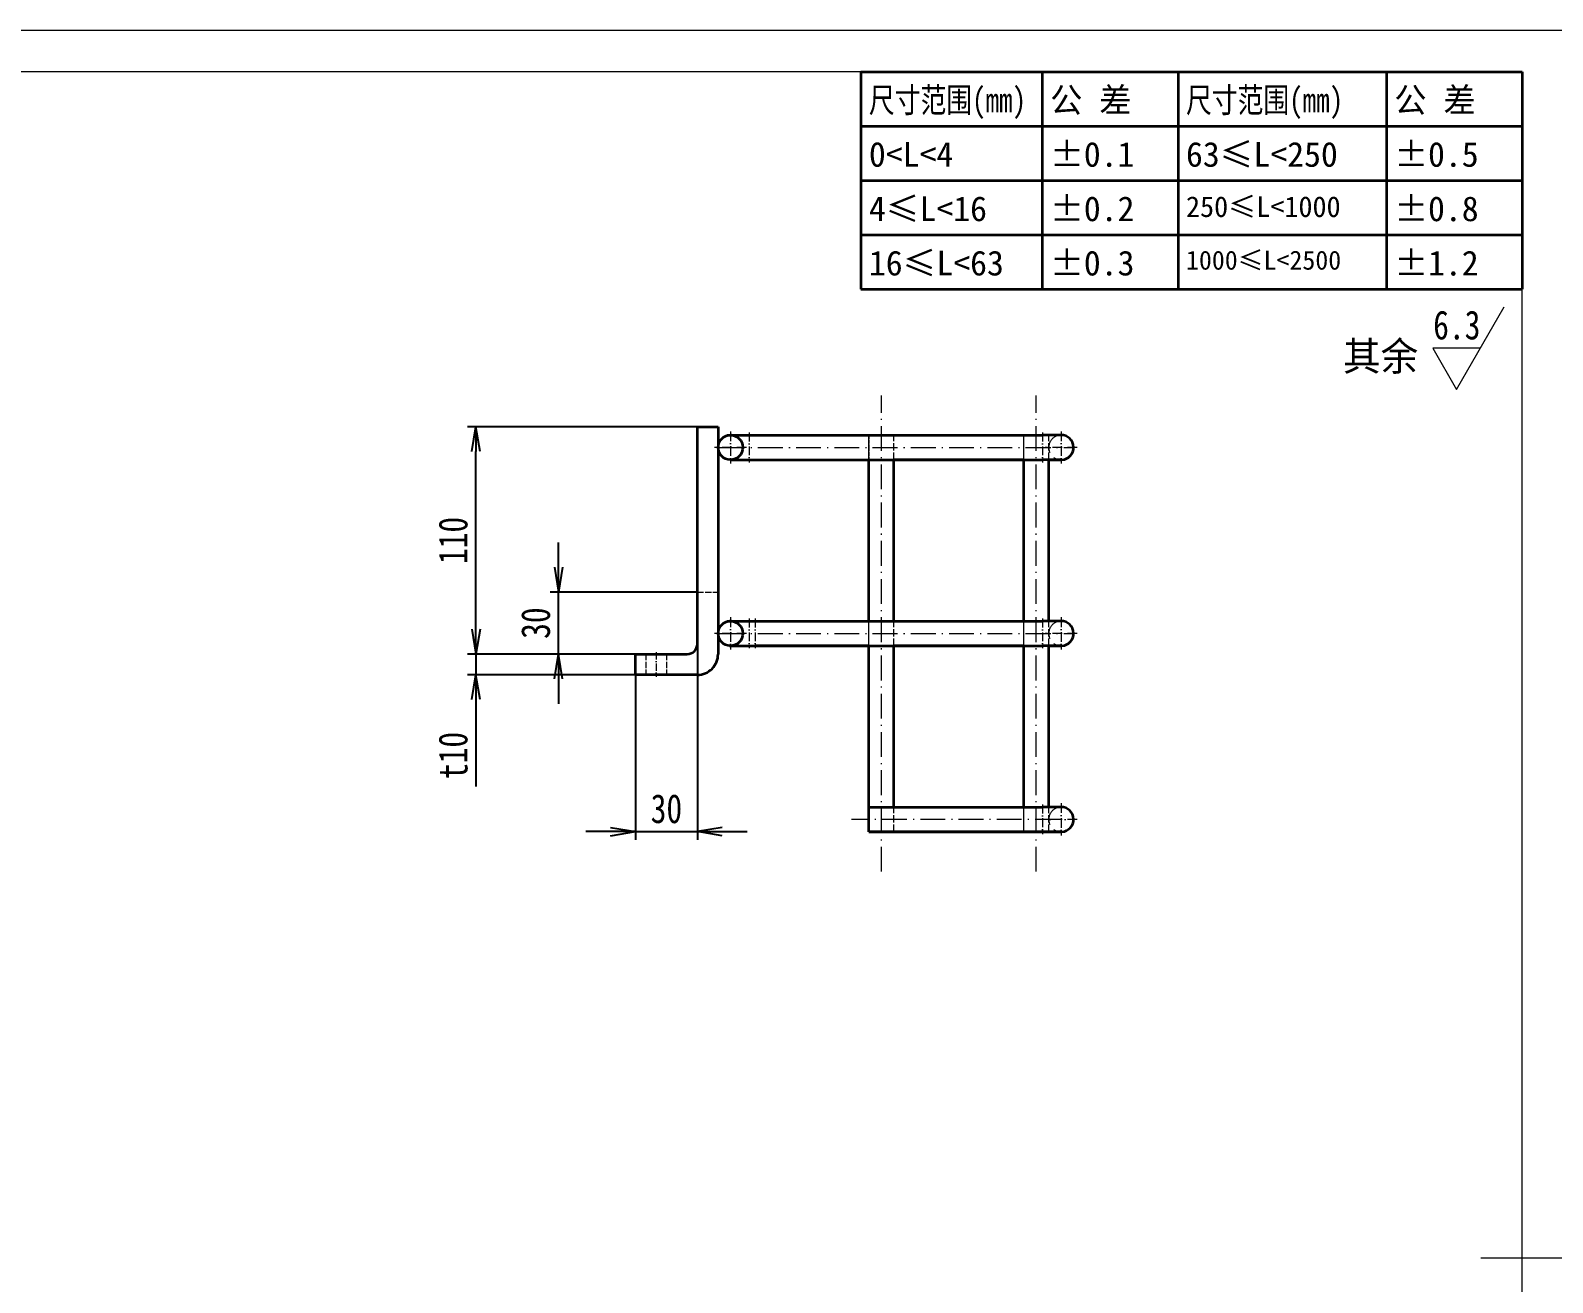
# Model space of a CAD drawing. Header units: millimetres. Extents: x -15766 to 80009, y -9701 to 15159.
# Drawn here: x -11008 to -10271, y 13836 to 14442 of the extents above; entities that cross this region are included whole.
import ezdxf
from ezdxf.enums import TextEntityAlignment as Align

# ---------------------------------------------------------------- set-up
doc = ezdxf.new("R2010")
doc.units = ezdxf.units.MM
for name, pattern in [('CENTER-HOKUTO_1', [16, 13, -1, 1, -1]), ('DASHDOT', [18.5, 12, -3, 0.5, -3]), ('DASHED', [15, 12, -3]), ('HIDDEN-HOKUTO_1', [2, 1, -1])]:
    doc.linetypes.add(name, pattern=pattern)
doc.layers.get('DEFPOINTS').update_dxf_attribs({"lineweight": 18})
for name, color, linetype, lineweight in [('AM_7', 2, 'CENTER-HOKUTO_1', 18), ('AM_HID', 1, 'HIDDEN-HOKUTO_1', 18), ('AM_VIS', 7, 'Continuous', 18), ('CDRAFT0', 7, 'Continuous', 18), ('DIM', 253, 'Continuous', 20), ('title_frame', 7, 'Continuous', 18), ('word_dim', 9, 'Continuous', 18), ('尺寸线层', 3, 'Continuous', 18), ('粗实线层', 7, 'Continuous', 35), ('粗实线层_1', 7, 'Continuous', 15)]:
    doc.layers.add(name, color=color, linetype=linetype, lineweight=lineweight)
doc.styles.add('DIM', font='', dxfattribs={"width": 0.8})
doc.styles.get('DIM').set_extended_font_data('NSimSun')
doc.dimstyles.new('1-4', dxfattribs={"dimscale": 4, "dimtxt": 3.5, "dimasz": 3, "dimexe": 1, "dimexo": 0, "dimgap": 1, "dimtad": 1, "dimdsep": 46, "dimtxsty": 'DIM', "dimblk": 'OPEN', "dimcen": 0, "dimdle": 6, "dimclrd": 256, "dimclre": 256, "dimclrt": 3, "dimazin": 2, "dimtfac": 0.707107, "dimtmove": 0, "dimatfit": 3, "dimfxl": 0, "dimfrac": 2, "dimtolj": 1, "dimarcsym": 0})

# ---------------------------------------------------------------- blocks, each defined once
blk = doc.blocks.new('*X589')
at = {"layer": 'CDRAFT0'}
blk.add_line((420, 297), (0, 297), dxfattribs=at)
at = {"layer": '粗实线层_1'}
for p, q in [((415, 292), (25, 292)), ((415, 5), (415, 292)), ((420, 148.5), (410, 148.5))]:
    blk.add_line(p, q, dxfattribs=at)
blk = doc.blocks.new('自由公差_1')
at = {"layer": '粗实线层'}
for p, q in [((-80, 0), (0, 0)), ((-80, 0), (-80, -26.3)), ((-58.08, 0), (-58.08, -26.3)), ((-41.64, 0), (-41.64, -26.3)), ((-16.44, 0), (-16.44, -26.3)), ((0, 0), (0, -26.3)), ((-80, -6.58), (0, -6.58)), ((-80, -13.15), (0, -13.15)), ((-80, -19.73), (0, -19.73)), ((-80, -26.3), (0, -26.3))]:
    blk.add_line(p, q, dxfattribs=at)
at = {"layer": '尺寸线层', "linetype": 'Continuous', "attachment_point": 1, "line_spacing_factor": 0.9}
for s, insert, char_height, width in [('{\\W0.8;尺寸范围(mm)}', (-79.04, -1.92), 3, 22.6032), ('公 差', (-57.12, -1.92), 3, 22.6032), ('{\\W0.8;尺寸范围(mm)}', (-40.68, -1.92), 3, 22.6032), ('公 差', (-15.48, -1.92), 3, 22.6032), ('0<L<4', (-79.04, -8.49), 3, 22.6032), ('%%P0.1', (-57.12, -8.49), 3, 12.7119), ('63≤L<250', (-40.68, -8.49), 3, 22.6032), ('%%P0.5', (-15.48, -8.49), 3, 12.5771), ('4≤L<16', (-79.04, -15.07), 3, 22.6032), ('%%P0.2', (-57.12, -15.07), 3, 12.4769), ('250≤L<1000', (-40.68, -15.07), 2.5, 22.6032), ('%%P0.8', (-15.48, -15.07), 3, 13.0759), ('16≤L<63', (-79.04, -21.64), 3, 22.6032), ('%%P0.3', (-57.12, -21.64), 3, 12.7119), ('1000≤L<2500', (-40.68, -21.64), 2.3, 22.6032), ('%%P1.2', (-15.48, -21.64), 3, 12.8764)]:
    blk.add_mtext(s, dxfattribs=dict(at, insert=insert, char_height=char_height, width=width))
blk = doc.blocks.new('_OPEN')
at = {"color": 0, "linetype": 'ByBlock', "lineweight": -2}
for p, q in [((-1, 0.166667), (0, 0)), ((-1, -0.166667), (0, 0)), ((0, 0), (-1, 0))]:
    blk.add_line(p, q, dxfattribs=at)
blk = doc.blocks.new('*D1145')
at = {"layer": 'DEFPOINTS', "color": 0, "transparency": 16777216}
for p in [(-10715.31, 14139.95), (-10792.5, 14129.95), (-10715.31, 14129.95)]:
    blk.add_point(p, dxfattribs=at)
at = {"layer": 'word_dim', "linetype": 'Continuous', "lineweight": -2, "transparency": 16777216}
for p, q in [((-10792.5, 14151.95), (-10792.5, 14163.95)), ((-10715.31, 14139.95), (-10796.5, 14139.95)), ((-10792.5, 14139.95), (-10792.5, 14129.95)), ((-10715.31, 14129.95), (-10796.5, 14129.95)), ((-10792.5, 14117.95), (-10792.5, 14075.86))]:
    blk.add_line(p, q, dxfattribs=at)
at = {"layer": 'word_dim', "lineweight": -2, "transparency": 16777216, "xscale": 12, "yscale": 12, "zscale": 12}
for p, rotation in [((-10792.5, 14139.95), 270), ((-10792.5, 14129.95), 90)]:
    blk.add_blockref('_OPEN', p, dxfattribs=dict(at, rotation=rotation))
at = {"layer": 'word_dim', "color": 3, "transparency": 16777216, "insert": (-10803.5, 14090.9), "char_height": 14, "attachment_point": 5, "rotation": 90, "style": 'DIM'}
blk.add_mtext('\\A1;t10', dxfattribs=at)
blk = doc.blocks.new('*D1146')
at = {"layer": 'DEFPOINTS', "color": 0, "transparency": 16777216}
for p in [(-10792.5, 14249.95), (-10685.31, 14249.95), (-10690.31, 14139.95)]:
    blk.add_point(p, dxfattribs=at)
at = {"layer": 'word_dim', "linetype": 'Continuous', "lineweight": -2, "transparency": 16777216}
for p, q in [((-10685.31, 14249.95), (-10796.5, 14249.95)), ((-10792.5, 14151.95), (-10792.5, 14237.95)), ((-10690.31, 14139.95), (-10796.5, 14139.95))]:
    blk.add_line(p, q, dxfattribs=at)
at = {"layer": 'word_dim', "lineweight": -2, "transparency": 16777216, "xscale": 12, "yscale": 12, "zscale": 12}
for p, rotation in [((-10792.5, 14249.95), 90), ((-10792.5, 14139.95), 270)]:
    blk.add_blockref('_OPEN', p, dxfattribs=dict(at, rotation=rotation))
at = {"layer": 'word_dim', "color": 3, "transparency": 16777216, "insert": (-10803.5, 14194.95), "char_height": 14, "attachment_point": 5, "rotation": 90, "style": 'DIM'}
blk.add_mtext('\\A1;110', dxfattribs=at)
blk = doc.blocks.new('*D1149')
at = {"layer": 'DEFPOINTS', "color": 0, "transparency": 16777216}
for p in [(-10685.31, 14144.95), (-10715.31, 14129.95), (-10685.31, 14054.08)]:
    blk.add_point(p, dxfattribs=at)
at = {"layer": 'word_dim', "linetype": 'Continuous', "lineweight": -2, "transparency": 16777216}
for p, q in [((-10685.31, 14144.95), (-10685.31, 14050.08)), ((-10715.31, 14129.95), (-10715.31, 14050.08)), ((-10727.31, 14054.08), (-10739.31, 14054.08)), ((-10715.31, 14054.08), (-10685.31, 14054.08)), ((-10673.31, 14054.08), (-10661.31, 14054.08))]:
    blk.add_line(p, q, dxfattribs=at)
at = {"layer": 'word_dim', "lineweight": -2, "transparency": 16777216, "xscale": 12, "yscale": 12, "zscale": 12}
blk.add_blockref('_OPEN', (-10715.31, 14054.08), dxfattribs=at)
at = {"layer": 'word_dim', "lineweight": -2, "transparency": 16777216, "xscale": 12, "yscale": 12, "zscale": 12, "rotation": 180}
blk.add_blockref('_OPEN', (-10685.31, 14054.08), dxfattribs=at)
at = {"layer": 'word_dim', "color": 3, "transparency": 16777216, "insert": (-10700.31, 14065.08), "char_height": 14, "attachment_point": 5, "style": 'DIM'}
blk.add_mtext('\\A1;30', dxfattribs=at)
blk = doc.blocks.new('*D1231')
at = {"layer": 'DEFPOINTS', "color": 0, "transparency": 16777216}
for p in [(-10752.55, 14169.95), (-10685.31, 14169.95), (-10715.31, 14139.95)]:
    blk.add_point(p, dxfattribs=at)
at = {"layer": 'word_dim', "linetype": 'Continuous', "lineweight": -2, "transparency": 16777216}
for p, q in [((-10752.55, 14181.95), (-10752.55, 14193.95)), ((-10685.31, 14169.95), (-10756.55, 14169.95)), ((-10752.55, 14139.95), (-10752.55, 14169.95)), ((-10715.31, 14139.95), (-10756.55, 14139.95)), ((-10752.55, 14127.95), (-10752.55, 14115.95))]:
    blk.add_line(p, q, dxfattribs=at)
at = {"layer": 'word_dim', "lineweight": -2, "transparency": 16777216, "xscale": 12, "yscale": 12, "zscale": 12}
for p, rotation in [((-10752.55, 14169.95), 270), ((-10752.55, 14139.95), 90)]:
    blk.add_blockref('_OPEN', p, dxfattribs=dict(at, rotation=rotation))
at = {"layer": 'word_dim', "color": 3, "transparency": 16777216, "insert": (-10763.55, 14154.95), "char_height": 14, "attachment_point": 5, "rotation": 90, "style": 'DIM'}
blk.add_mtext('\\A1;30', dxfattribs=at)

msp = doc.modelspace()

# ---------------------------------------------------------------- linework, layer by layer
at = {"layer": 'AM_7', "linetype": 'DASHDOT', "lineweight": 13}
for p, q in [((-10596.31344, 14034.74679), (-10596.31344, 14265.14676)), ((-10521.31344, 14034.74679), (-10521.31344, 14265.14676)), ((-10674.51363, 14239.94681), (-10504.11324, 14239.94681)), ((-10674.51363, 14149.94681), (-10504.11324, 14149.94681)), ((-10509.91353, 14059.94681), (-10610.71383, 14059.94681))]:
    msp.add_line(p, q, dxfattribs=at)
at = {"layer": 'AM_7', "linetype": 'DASHDOT', "lineweight": 13, "ltscale": 0.390002}
for p, q in [((-10669.31344, 14247.74685), (-10669.31344, 14232.14676)), ((-10509.31344, 14247.74685), (-10509.31344, 14232.14676)), ((-10669.31344, 14157.74685), (-10669.31344, 14142.14676)), ((-10509.31344, 14157.74685), (-10509.31344, 14142.14676))]:
    msp.add_line(p, q, dxfattribs=at)
at = {"layer": 'AM_7', "linetype": 'DASHDOT', "lineweight": 13, "ltscale": 0.360016}
for p, q in [((-10660.31344, 14247.14688), (-10660.31344, 14232.74624)), ((-10518.31344, 14247.14688), (-10518.31344, 14232.74624)), ((-10660.31344, 14157.14688), (-10660.31344, 14142.74624)), ((-10657.31344, 14157.14688), (-10657.31344, 14142.74624)), ((-10518.31344, 14157.14688), (-10518.31344, 14142.74624)), ((-10518.31344, 14067.14688), (-10518.31344, 14052.74624))]:
    msp.add_line(p, q, dxfattribs=at)
at = {"layer": 'AM_7', "linetype": 'DASHDOT', "lineweight": 13, "ltscale": 0.38999}
for p, q in [((-10661.51363, 14239.94681), (-10677.11324, 14239.94681)), ((-10501.51363, 14239.94681), (-10517.11324, 14239.94681)), ((-10661.51363, 14149.94681), (-10677.11324, 14149.94681)), ((-10501.51363, 14149.94681), (-10517.11324, 14149.94681)), ((-10501.51363, 14059.94681), (-10517.11324, 14059.94681))]:
    msp.add_line(p, q, dxfattribs=at)
at = {"layer": 'AM_7', "linetype": 'DASHDOT', "lineweight": 13, "ltscale": 0.300012}
msp.add_line((-10705.31344, 14140.94681), (-10705.31344, 14128.94632), dxfattribs=at)
at = {"layer": 'AM_7', "linetype": 'DASHDOT', "lineweight": 13, "ltscale": 0.390001}
msp.add_line((-10509.31344, 14067.74685), (-10509.31344, 14052.14682), dxfattribs=at)
at = {"layer": 'AM_HID', "linetype": 'DASHED', "lineweight": 13, "ltscale": 0.15}
for p, q in [((-10602.31344, 14245.94681), (-10602.31344, 14239.94681)), ((-10596.31344, 14245.94681), (-10602.31344, 14245.94681)), ((-10590.31344, 14245.94681), (-10596.31344, 14245.94681)), ((-10521.31344, 14245.94681), (-10527.31344, 14245.94681)), ((-10515.31344, 14245.94681), (-10521.31344, 14245.94681)), ((-10602.31344, 14239.94681), (-10602.31344, 14233.94681))]:
    msp.add_line(p, q, dxfattribs=at)
at = {"layer": 'AM_HID', "linetype": 'DASHED', "lineweight": 13}
for p, q in [((-10518.31344, 14245.94681), (-10602.31344, 14245.94681)), ((-10602.31344, 14053.94681), (-10602.31344, 14245.94681)), ((-10527.31344, 14053.94681), (-10527.31344, 14245.94681)), ((-10518.31344, 14155.94681), (-10657.31344, 14155.94681)), ((-10518.31344, 14065.94681), (-10602.31344, 14065.94681))]:
    msp.add_line(p, q, dxfattribs=at)
at = {"layer": 'AM_HID', "linetype": 'DASHED', "lineweight": 13, "ltscale": 0.3}
for p, q in [((-10602.31344, 14233.94681), (-10602.31344, 14245.94681)), ((-10590.31344, 14233.94681), (-10590.31344, 14245.94681)), ((-10527.31344, 14233.94681), (-10527.31344, 14245.94681)), ((-10515.31344, 14233.94681), (-10515.31344, 14245.94681)), ((-10669.31344, 14155.94681), (-10657.31344, 14155.94681)), ((-10602.31344, 14143.94681), (-10602.31344, 14155.94681)), ((-10590.31344, 14143.94705), (-10590.31344, 14155.94705)), ((-10590.31344, 14143.94681), (-10590.31344, 14155.94681)), ((-10527.31344, 14143.94681), (-10527.31344, 14155.94681)), ((-10515.31344, 14143.94705), (-10515.31344, 14155.94705)), ((-10515.31344, 14143.94681), (-10515.31344, 14155.94681)), ((-10590.31392, 14143.94681), (-10602.31392, 14143.94681)), ((-10602.31344, 14053.94681), (-10602.31344, 14065.94681)), ((-10590.31344, 14053.94681), (-10590.31344, 14065.94681)), ((-10527.31344, 14053.94681), (-10527.31344, 14065.94681)), ((-10515.31344, 14053.94681), (-10515.31344, 14065.94681))]:
    msp.add_line(p, q, dxfattribs=at)
at = {"layer": 'AM_HID', "linetype": 'DASHED', "lineweight": 13, "ltscale": 0.299994}
for p, q in [((-10590.31344, 14233.94705), (-10590.31344, 14245.94681)), ((-10515.31344, 14233.94705), (-10515.31344, 14245.94681))]:
    msp.add_line(p, q, dxfattribs=at)
at = {"layer": 'AM_HID', "linetype": 'DASHED', "lineweight": 13, "ltscale": 0.299988}
msp.add_line((-10590.31392, 14233.94681), (-10602.31344, 14233.94681), dxfattribs=at)
at = {"layer": 'AM_HID', "linetype": 'DASHED', "lineweight": 13, "ltscale": 0.225012}
for p, q in [((-10518.31344, 14233.94681), (-10527.31392, 14233.94681)), ((-10518.31344, 14143.94681), (-10527.31392, 14143.94681))]:
    msp.add_line(p, q, dxfattribs=at)
at = {"layer": 'AM_HID', "linetype": 'DASHED', "lineweight": 13, "ltscale": 0.075}
for p, q in [((-10518.31344, 14233.94681), (-10515.31344, 14233.94681)), ((-10518.31344, 14143.94681), (-10515.31344, 14143.94681))]:
    msp.add_line(p, q, dxfattribs=at)
at = {"layer": 'AM_HID', "linetype": 'DASHED', "lineweight": 13, "ltscale": 0.25}
for p, q in [((-10685.31344, 14169.94681), (-10675.31344, 14169.94681)), ((-10710.31344, 14139.94681), (-10710.31344, 14129.94681)), ((-10710.31344, 14139.94681), (-10710.31344, 14129.94681)), ((-10700.31344, 14139.94681), (-10700.31344, 14129.94681)), ((-10700.31344, 14139.94681), (-10700.31344, 14129.94681))]:
    msp.add_line(p, q, dxfattribs=at)
at = {"layer": 'AM_HID', "linetype": 'DASHED', "lineweight": 13, "ltscale": 0.300006}
for p, q in [((-10590.31344, 14053.94681), (-10590.31344, 14065.94705)), ((-10515.31344, 14053.94681), (-10515.31344, 14065.94705))]:
    msp.add_line(p, q, dxfattribs=at)
at = {"layer": 'AM_HID', "linetype": 'DASHED', "lineweight": 13}
for points in [[(-10518.31344, 14245.94681), (-10509.59322, 14245.94681), (-10509.33101, 14245.94681), (-10509.35933, 14245.94668), (-10509.7231, 14245.93277)], [(-10518.31344, 14155.94681), (-10509.59322, 14155.94681), (-10509.33101, 14155.94681), (-10509.35933, 14155.94668), (-10509.7231, 14155.93277)], [(-10518.31344, 14065.94681), (-10509.59322, 14065.94681), (-10509.33101, 14065.94681), (-10509.35933, 14065.94668), (-10509.7231, 14065.93277)]]:
    msp.add_lwpolyline(points, dxfattribs=at)
for centre, start, end in [((-10669.31344, 14239.94681), 90.000003, 93.913045), ((-10509.31344, 14239.94681), 90.000003, 273.913047), ((-10509.31344, 14239.94681), 266.086955, 269.999997), ((-10669.31344, 14149.94681), 90.000003, 93.913045), ((-10669.31344, 14149.94681), 86.086953, 90.000003), ((-10509.31344, 14149.94681), 90.000003, 273.913047), ((-10669.31344, 14149.94681), 269.999997, 273.913047), ((-10509.31344, 14149.94681), 266.086955, 269.999997), ((-10509.31344, 14059.94681), 90.000003, 273.913047), ((-10509.31344, 14059.94681), 266.086955, 269.999997)]:
    msp.add_arc(centre, 6, start, end, dxfattribs=at)
at = {"layer": 'AM_VIS', "lineweight": 35, "ltscale": 0.25}
for p, q in [((-10685.31344, 14249.94681), (-10675.31344, 14249.94681)), ((-10715.31344, 14129.94681), (-10715.31344, 14139.94681))]:
    msp.add_line(p, q, dxfattribs=at)
at = {"layer": 'AM_VIS', "lineweight": 35}
for p, q in [((-10685.31344, 14144.94681), (-10685.31344, 14249.94681)), ((-10675.31344, 14249.94681), (-10675.31344, 14139.94681)), ((-10660.31344, 14245.94681), (-10518.31344, 14245.94681)), ((-10660.31344, 14233.94681), (-10518.31344, 14233.94681)), ((-10602.31344, 14155.94681), (-10602.31344, 14233.94681)), ((-10527.31392, 14233.94681), (-10590.31392, 14233.94681)), ((-10590.31344, 14155.94705), (-10590.31344, 14233.94705)), ((-10590.31344, 14155.94681), (-10590.31344, 14233.94681)), ((-10527.31344, 14155.94681), (-10527.31344, 14233.94681)), ((-10515.31344, 14155.94705), (-10515.31344, 14233.94705)), ((-10515.31344, 14155.94681), (-10515.31344, 14233.94681)), ((-10660.31344, 14155.94681), (-10518.31344, 14155.94681)), ((-10660.31344, 14143.94681), (-10518.31344, 14143.94681)), ((-10602.31392, 14143.94681), (-10657.31344, 14143.94681)), ((-10602.31344, 14065.94681), (-10602.31344, 14143.94681)), ((-10527.31392, 14143.94681), (-10590.31392, 14143.94681)), ((-10590.31344, 14065.94705), (-10590.31344, 14143.94705)), ((-10590.31344, 14065.94681), (-10590.31344, 14143.94681)), ((-10527.31344, 14065.94681), (-10527.31344, 14143.94681)), ((-10515.31344, 14065.94705), (-10515.31344, 14143.94705)), ((-10515.31344, 14065.94681), (-10515.31344, 14143.94681)), ((-10715.31344, 14139.94681), (-10690.31344, 14139.94681)), ((-10685.31344, 14129.94681), (-10715.31344, 14129.94681)), ((-10602.31344, 14065.94681), (-10518.31344, 14065.94681)), ((-10518.31344, 14053.94681), (-10602.31344, 14053.94681)), ((-10602.31344, 14053.94681), (-10518.31344, 14053.94681))]:
    msp.add_line(p, q, dxfattribs=at)
at = {"layer": 'AM_VIS', "lineweight": 35, "ltscale": 0.225}
for p, q in [((-10669.31344, 14245.94681), (-10660.31344, 14245.94681)), ((-10509.31344, 14245.94681), (-10518.31344, 14245.94681)), ((-10669.31344, 14233.94681), (-10660.31344, 14233.94681)), ((-10509.31344, 14233.94681), (-10518.31344, 14233.94681)), ((-10669.31344, 14155.94681), (-10660.31344, 14155.94681)), ((-10509.31344, 14155.94681), (-10518.31344, 14155.94681)), ((-10669.31344, 14143.94681), (-10660.31344, 14143.94681)), ((-10509.31344, 14143.94681), (-10518.31344, 14143.94681)), ((-10509.31344, 14065.94681), (-10518.31344, 14065.94681)), ((-10509.31344, 14053.94681), (-10518.31344, 14053.94681))]:
    msp.add_line(p, q, dxfattribs=at)
at = {"layer": 'AM_VIS', "lineweight": 35, "ltscale": 0.3}
msp.add_line((-10669.31344, 14143.94681), (-10657.31344, 14143.94681), dxfattribs=at)
at = {"layer": 'AM_VIS', "lineweight": 35, "ltscale": 0.15}
for p, q in [((-10602.31344, 14059.94681), (-10602.31344, 14065.94681)), ((-10602.31344, 14053.94681), (-10602.31344, 14059.94681)), ((-10596.31344, 14053.94681), (-10602.31344, 14053.94681)), ((-10590.31344, 14053.94681), (-10596.31344, 14053.94681)), ((-10521.31344, 14053.94681), (-10527.31344, 14053.94681)), ((-10515.31344, 14053.94681), (-10521.31344, 14053.94681))]:
    msp.add_line(p, q, dxfattribs=at)
at = {"layer": 'AM_VIS', "lineweight": 35}
for points in [[(-10515.31344, 14233.94681), (-10509.36422, 14233.94681), (-10508.90377, 14233.96084)], [(-10515.31344, 14143.94681), (-10509.36422, 14143.94681), (-10508.90377, 14143.96084)], [(-10518.31344, 14053.94681), (-10509.40523, 14053.94681), (-10508.90377, 14053.96078)]]:
    msp.add_lwpolyline(points, dxfattribs=at)
for centre in [(-10669.31344, 14239.94681), (-10669.31344, 14149.94681)]:
    msp.add_circle(centre, 6, dxfattribs=at)
for centre, radius, start, end in [((-10669.31344, 14239.94681), 6, 86.086953, 90.000003), ((-10509.31344, 14239.94681), 6, 273.913047, 90.000003), ((-10509.31344, 14239.94681), 6, 269.999997, 273.91304), ((-10669.31344, 14149.94681), 6, 90.000003, 93.913045), ((-10669.31344, 14149.94681), 6, 86.086953, 90.000003), ((-10509.31344, 14149.94681), 6, 273.913047, 90.000003), ((-10690.31344, 14144.94681), 5, 269.999997, 0), ((-10669.31344, 14149.94681), 6, 266.086955, 269.999997), ((-10509.31344, 14149.94681), 6, 269.999997, 273.91304), ((-10685.31344, 14139.94681), 10, 269.999997, 0), ((-10509.31344, 14059.94681), 6, 273.913047, 90.000003), ((-10509.31344, 14059.94681), 6, 269.999997, 273.91304)]:
    msp.add_arc(centre, radius, start, end, dxfattribs=at)
at = {"layer": 'DIM'}
for p, q in [((-10317.94466, 14268.02363), (-10294.85065, 14308.02363)), ((-10306.39765, 14288.02363), (-10329.49166, 14288.02363)), ((-10329.49166, 14288.02363), (-10317.94466, 14268.02363))]:
    msp.add_line(p, q, dxfattribs=at)

# ---------------------------------------------------------------- block references
at = {"layer": 'title_frame', "xscale": 4, "yscale": 4, "zscale": 4}
for name, p in [('*X589', (-11946.16513, 13253.73384)), ('自由公差_1', (-10286.16513, 14421.73384))]:
    msp.add_blockref(name, p, dxfattribs=at)

# ---------------------------------------------------------------- texts
at = {"layer": 'DIM', "color": 2, "style": 'DIM', "width": 0.8}
msp.add_attdef('6.3', text='0.0', height=14, dxfattribs=at).set_placement((-10306.39765, 14288.02363), align=Align.BOTTOM_RIGHT)
at = {"layer": 'word_dim', "linetype": 'Continuous', "insert": (-10372.90451, 14291.08707), "char_height": 14, "width": 43.4424159, "attachment_point": 1}
msp.add_mtext('{\\C3;其余}', dxfattribs=at)

# ---------------------------------------------------------------- dimensions: what is measured, and where the dimension line sits
at = {"layer": 'word_dim', "color": 3}
for base, p1, p2, picture, middle in [((-10792.50084, 14249.94681), (-10690.31344, 14139.94681), (-10685.31344, 14249.94681), '*D1146', (-10803.50084, 14194.94681)), ((-10752.5495, 14169.94681), (-10715.31344, 14139.94681), (-10685.31344, 14169.94681), '*D1231', (-10763.5495, 14154.94681))]:
    dim = msp.add_linear_dim(base=base, p1=p1, p2=p2, angle=90, dimstyle='1-4', dxfattribs=at)
    dim.commit()
    dim.dimension.update_dxf_attribs({"geometry": picture, "text_midpoint": middle})
dim = msp.add_linear_dim(base=(-10792.50084, 14129.94681), p1=(-10715.31344, 14139.94681), p2=(-10715.31344, 14129.94681), angle=90, dimstyle='1-4', override={"dimpost": 't<>'}, dxfattribs=at)
dim.commit()
dim.dimension.update_dxf_attribs({"geometry": '*D1145', "text_midpoint": (-10803.50084, 14090.90236)})
dim = msp.add_linear_dim(base=(-10685.31344, 14054.07949), p1=(-10715.31344, 14129.94681), p2=(-10685.31344, 14144.94681), dimstyle='1-4', dxfattribs=at)
dim.commit()
dim.dimension.update_dxf_attribs({"geometry": '*D1149', "text_midpoint": (-10700.31344, 14065.07949)})

doc.saveas('drawing.dxf')
